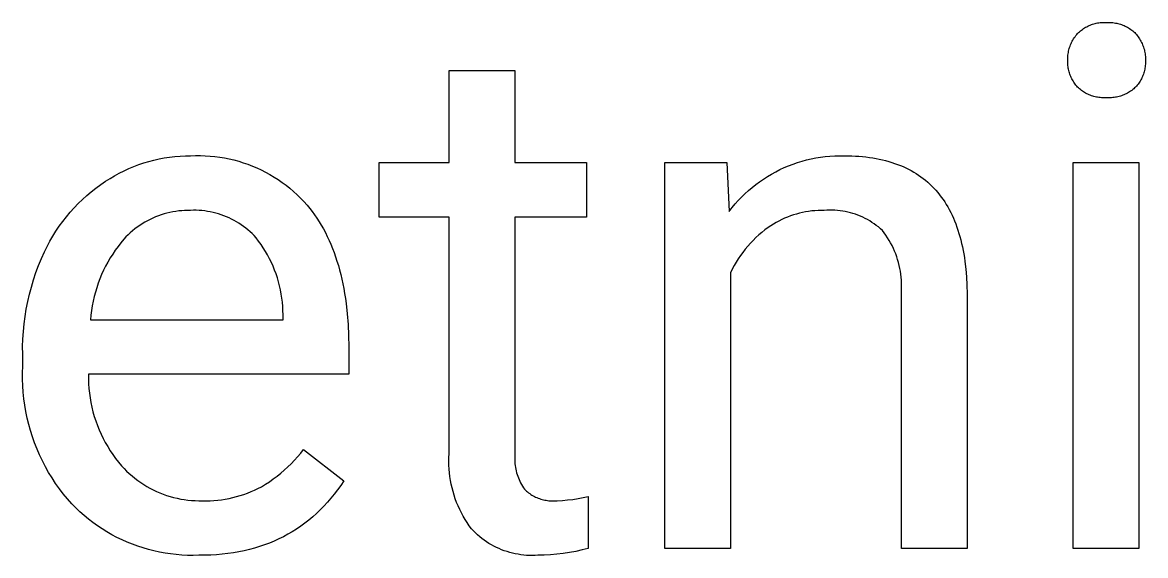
# Model space of a CAD drawing. Header units: millimetres. Extents: x 4001 to 9794, y -321 to 3726.
# Drawn here: x 8445.6 to 8519.2, y -61.9 to -27 of the extents above; entities that cross this region are included whole.
import ezdxf

# ---------------------------------------------------------------- set-up
doc = ezdxf.new("R2010")
doc.units = ezdxf.units.MM
doc.header["$MEASUREMENT"] = 0
doc.layers.add('Domyślny', color=7, linetype='Continuous', true_color=0x000000)

msp = doc.modelspace()

# ---------------------------------------------------------------- linework, layer by layer
at = {"layer": 'Domyślny'}
for p, q in [((8515.321, -27.236), (8515.396, -27.199)), ((8515.396, -27.199), (8515.472, -27.163)), ((8515.472, -27.163), (8515.549, -27.131)), ((8515.549, -27.131), (8515.627, -27.101)), ((8515.627, -27.101), (8515.706, -27.074)), ((8515.706, -27.074), (8515.787, -27.05)), ((8515.787, -27.05), (8515.868, -27.029)), ((8515.868, -27.029), (8515.949, -27.01)), ((8515.949, -27.01), (8516.032, -26.994)), ((8516.032, -26.994), (8516.114, -26.982)), ((8516.114, -26.982), (8516.197, -26.972)), ((8516.197, -26.972), (8516.281, -26.965)), ((8516.281, -26.965), (8516.365, -26.96)), ((8516.365, -26.96), (8516.448, -26.959)), ((8516.448, -26.959), (8516.532, -26.961)), ((8516.532, -26.961), (8516.616, -26.966)), ((8516.616, -26.966), (8516.7, -26.961)), ((8516.7, -26.961), (8516.784, -26.96)), ((8516.784, -26.96), (8516.868, -26.961)), ((8516.868, -26.961), (8516.952, -26.965)), ((8516.952, -26.965), (8517.036, -26.972)), ((8517.036, -26.972), (8517.119, -26.982)), ((8517.119, -26.982), (8517.202, -26.995)), ((8517.202, -26.995), (8517.285, -27.011)), ((8517.285, -27.011), (8517.367, -27.03)), ((8517.367, -27.03), (8517.448, -27.051)), ((8517.448, -27.051), (8517.529, -27.075)), ((8517.529, -27.075), (8517.608, -27.102)), ((8517.608, -27.102), (8517.687, -27.132)), ((8517.687, -27.132), (8517.765, -27.164)), ((8517.765, -27.164), (8517.841, -27.199)), ((8517.841, -27.199), (8517.916, -27.237)), ((8514.507, -27.963), (8514.557, -27.891)), ((8514.557, -27.891), (8514.609, -27.82)), ((8514.609, -27.82), (8514.663, -27.752)), ((8514.663, -27.752), (8514.72, -27.686)), ((8514.72, -27.686), (8514.779, -27.627)), ((8514.779, -27.627), (8514.841, -27.57)), ((8514.841, -27.57), (8514.904, -27.515)), ((8514.904, -27.515), (8514.969, -27.463)), ((8514.969, -27.463), (8515.036, -27.413)), ((8515.036, -27.413), (8515.105, -27.365)), ((8515.105, -27.365), (8515.176, -27.319)), ((8515.176, -27.319), (8515.248, -27.277)), ((8515.248, -27.277), (8515.321, -27.236)), ((8517.916, -27.237), (8517.99, -27.277)), ((8517.99, -27.277), (8518.062, -27.32)), ((8518.062, -27.32), (8518.133, -27.365)), ((8518.133, -27.365), (8518.203, -27.413)), ((8518.203, -27.413), (8518.27, -27.463)), ((8518.27, -27.463), (8518.336, -27.515)), ((8518.336, -27.515), (8518.4, -27.57)), ((8518.4, -27.57), (8518.462, -27.627)), ((8518.462, -27.627), (8518.522, -27.686)), ((8518.522, -27.686), (8518.58, -27.752)), ((8518.58, -27.752), (8518.635, -27.82)), ((8518.635, -27.82), (8518.687, -27.89)), ((8518.687, -27.89), (8518.738, -27.961)), ((8514.156, -28.758), (8514.178, -28.674)), ((8514.178, -28.674), (8514.204, -28.59)), ((8514.204, -28.59), (8514.232, -28.507)), ((8514.232, -28.507), (8514.263, -28.426)), ((8514.263, -28.426), (8514.297, -28.345)), ((8514.297, -28.345), (8514.334, -28.266)), ((8514.334, -28.266), (8514.373, -28.188)), ((8514.373, -28.188), (8514.415, -28.111)), ((8514.415, -28.111), (8514.46, -28.036)), ((8514.46, -28.036), (8514.507, -27.963)), ((8518.738, -27.961), (8518.786, -28.035)), ((8518.786, -28.035), (8518.831, -28.11)), ((8518.831, -28.11), (8518.873, -28.186)), ((8518.873, -28.186), (8518.913, -28.264)), ((8518.913, -28.264), (8518.951, -28.343)), ((8518.951, -28.343), (8518.985, -28.424)), ((8518.985, -28.424), (8519.017, -28.506)), ((8519.017, -28.506), (8519.046, -28.588)), ((8519.046, -28.588), (8519.072, -28.672)), ((8519.072, -28.672), (8519.095, -28.756)), ((8514.079, -29.363), (8514.081, -29.276)), ((8514.08, -29.451), (8514.079, -29.363)), ((8514.081, -29.276), (8514.086, -29.189)), ((8514.086, -29.189), (8514.094, -29.102)), ((8514.094, -29.102), (8514.105, -29.015)), ((8514.105, -29.015), (8514.119, -28.929)), ((8514.119, -28.929), (8514.136, -28.843)), ((8514.136, -28.843), (8514.156, -28.758)), ((8519.095, -28.756), (8519.115, -28.842)), ((8519.115, -28.842), (8519.132, -28.928)), ((8519.132, -28.928), (8519.146, -29.014)), ((8519.146, -29.014), (8519.157, -29.101)), ((8519.157, -29.101), (8519.166, -29.188)), ((8519.166, -29.188), (8519.171, -29.275)), ((8519.171, -29.275), (8519.173, -29.363)), ((8519.173, -29.363), (8519.172, -29.451)), ((8473.558, -36.137), (8473.558, -30.097)), ((8473.558, -30.097), (8477.864, -30.097)), ((8477.864, -30.097), (8477.864, -36.137)), ((8514.079, -29.533), (8514.08, -29.451)), ((8514.08, -29.616), (8514.079, -29.533)), ((8514.084, -29.698), (8514.08, -29.616)), ((8514.091, -29.781), (8514.084, -29.698)), ((8514.101, -29.863), (8514.091, -29.781)), ((8514.114, -29.944), (8514.101, -29.863)), ((8514.129, -30.026), (8514.114, -29.944)), ((8514.147, -30.106), (8514.129, -30.026)), ((8514.167, -30.186), (8514.147, -30.106)), ((8519.104, -30.108), (8519.083, -30.188)), ((8519.122, -30.027), (8519.104, -30.108)), ((8519.138, -29.946), (8519.122, -30.027)), ((8519.15, -29.864), (8519.138, -29.946)), ((8519.16, -29.782), (8519.15, -29.864)), ((8519.167, -29.699), (8519.16, -29.782)), ((8519.172, -29.616), (8519.167, -29.699)), ((8519.172, -29.451), (8519.173, -29.533)), ((8519.173, -29.533), (8519.172, -29.616)), ((8514.191, -30.266), (8514.167, -30.186)), ((8514.217, -30.344), (8514.191, -30.266)), ((8514.245, -30.422), (8514.217, -30.344)), ((8514.276, -30.498), (8514.245, -30.422)), ((8514.31, -30.574), (8514.276, -30.498)), ((8514.346, -30.648), (8514.31, -30.574)), ((8514.384, -30.721), (8514.346, -30.648)), ((8514.425, -30.793), (8514.384, -30.721)), ((8514.469, -30.863), (8514.425, -30.793)), ((8514.515, -30.932), (8514.469, -30.863)), ((8518.776, -30.865), (8518.73, -30.933)), ((8518.821, -30.795), (8518.776, -30.865)), ((8518.862, -30.723), (8518.821, -30.795)), ((8518.901, -30.65), (8518.862, -30.723)), ((8518.938, -30.576), (8518.901, -30.65)), ((8518.972, -30.5), (8518.938, -30.576)), ((8519.004, -30.424), (8518.972, -30.5)), ((8519.033, -30.346), (8519.004, -30.424)), ((8519.059, -30.267), (8519.033, -30.346)), ((8519.083, -30.188), (8519.059, -30.267)), ((8514.563, -30.999), (8514.515, -30.932)), ((8514.613, -31.065), (8514.563, -30.999)), ((8514.665, -31.129), (8514.613, -31.065)), ((8514.72, -31.191), (8514.665, -31.129)), ((8514.78, -31.248), (8514.72, -31.191)), ((8514.842, -31.304), (8514.78, -31.248)), ((8514.906, -31.357), (8514.842, -31.304)), ((8514.972, -31.408), (8514.906, -31.357)), ((8515.04, -31.456), (8514.972, -31.408)), ((8515.109, -31.503), (8515.04, -31.456)), ((8515.18, -31.547), (8515.109, -31.503)), ((8515.252, -31.588), (8515.18, -31.547)), ((8515.326, -31.627), (8515.252, -31.588)), ((8515.4, -31.663), (8515.326, -31.627)), ((8517.912, -31.626), (8517.836, -31.663)), ((8517.986, -31.587), (8517.912, -31.626)), ((8518.058, -31.546), (8517.986, -31.587)), ((8518.129, -31.502), (8518.058, -31.546)), ((8518.199, -31.456), (8518.129, -31.502)), ((8518.267, -31.407), (8518.199, -31.456)), ((8518.334, -31.356), (8518.267, -31.407)), ((8518.398, -31.303), (8518.334, -31.356)), ((8518.461, -31.248), (8518.398, -31.303)), ((8518.522, -31.191), (8518.461, -31.248)), ((8518.577, -31.129), (8518.522, -31.191)), ((8518.63, -31.066), (8518.577, -31.129)), ((8518.681, -31), (8518.63, -31.066)), ((8518.73, -30.933), (8518.681, -31)), ((8515.476, -31.697), (8515.4, -31.663)), ((8515.554, -31.729), (8515.476, -31.697)), ((8515.632, -31.757), (8515.554, -31.729)), ((8515.711, -31.783), (8515.632, -31.757)), ((8515.791, -31.807), (8515.711, -31.783)), ((8515.872, -31.827), (8515.791, -31.807)), ((8515.953, -31.845), (8515.872, -31.827)), ((8516.035, -31.86), (8515.953, -31.845)), ((8516.117, -31.872), (8516.035, -31.86)), ((8516.2, -31.882), (8516.117, -31.872)), ((8516.283, -31.888), (8516.2, -31.882)), ((8516.366, -31.892), (8516.283, -31.888)), ((8516.449, -31.893), (8516.366, -31.892)), ((8516.532, -31.891), (8516.449, -31.893)), ((8516.616, -31.887), (8516.532, -31.891)), ((8516.699, -31.891), (8516.616, -31.887)), ((8516.783, -31.893), (8516.699, -31.891)), ((8516.866, -31.892), (8516.783, -31.893)), ((8516.95, -31.888), (8516.866, -31.892)), ((8517.033, -31.881), (8516.95, -31.888)), ((8517.116, -31.872), (8517.033, -31.881)), ((8517.199, -31.859), (8517.116, -31.872)), ((8517.281, -31.844), (8517.199, -31.859)), ((8517.363, -31.826), (8517.281, -31.844)), ((8517.444, -31.806), (8517.363, -31.826)), ((8517.524, -31.782), (8517.444, -31.806)), ((8517.604, -31.756), (8517.524, -31.782)), ((8517.682, -31.728), (8517.604, -31.756)), ((8517.76, -31.697), (8517.682, -31.728)), ((8517.836, -31.663), (8517.76, -31.697)), ((8453.89, -36.063), (8454.226, -35.975)), ((8454.226, -35.975), (8454.564, -35.898)), ((8454.564, -35.898), (8454.905, -35.834)), ((8454.905, -35.834), (8455.248, -35.781)), ((8455.248, -35.781), (8455.592, -35.74)), ((8455.592, -35.74), (8455.938, -35.711)), ((8455.938, -35.711), (8456.285, -35.694)), ((8456.285, -35.694), (8456.632, -35.689)), ((8456.632, -35.689), (8456.949, -35.677)), ((8456.949, -35.677), (8457.267, -35.676)), ((8457.267, -35.676), (8457.585, -35.686)), ((8457.585, -35.686), (8457.902, -35.706)), ((8457.902, -35.706), (8458.219, -35.737)), ((8458.219, -35.737), (8458.534, -35.779)), ((8458.534, -35.779), (8458.848, -35.831)), ((8458.848, -35.831), (8459.159, -35.894)), ((8459.159, -35.894), (8459.469, -35.967)), ((8459.469, -35.967), (8459.776, -36.051)), ((8496.675, -36.045), (8496.975, -35.964)), ((8496.975, -35.964), (8497.277, -35.893)), ((8497.277, -35.893), (8497.582, -35.833)), ((8497.582, -35.833), (8497.888, -35.783)), ((8497.888, -35.783), (8498.196, -35.743)), ((8498.196, -35.743), (8498.505, -35.714)), ((8498.505, -35.714), (8498.815, -35.695)), ((8498.815, -35.695), (8499.125, -35.687)), ((8499.125, -35.687), (8499.436, -35.689)), ((8499.436, -35.689), (8499.683, -35.691)), ((8499.683, -35.691), (8499.927, -35.698)), ((8499.927, -35.698), (8500.166, -35.709)), ((8500.166, -35.709), (8500.402, -35.725)), ((8500.402, -35.725), (8500.634, -35.744)), ((8500.634, -35.744), (8500.862, -35.769)), ((8500.862, -35.769), (8501.086, -35.797)), ((8501.086, -35.797), (8501.307, -35.83)), ((8501.307, -35.83), (8501.523, -35.868)), ((8501.523, -35.868), (8501.736, -35.91)), ((8501.736, -35.91), (8501.945, -35.956)), ((8501.945, -35.956), (8502.15, -36.007)), ((8502.15, -36.007), (8502.351, -36.062)), ((8451.958, -36.828), (8452.269, -36.673)), ((8452.269, -36.673), (8452.584, -36.529)), ((8452.584, -36.529), (8452.904, -36.395)), ((8452.904, -36.395), (8453.229, -36.273)), ((8453.229, -36.273), (8453.558, -36.162)), ((8453.558, -36.162), (8453.89, -36.063)), ((8459.776, -36.051), (8460.079, -36.145)), ((8460.079, -36.145), (8460.38, -36.25)), ((8460.38, -36.25), (8460.676, -36.364)), ((8460.676, -36.364), (8460.969, -36.488)), ((8460.969, -36.488), (8461.257, -36.622)), ((8461.257, -36.622), (8461.541, -36.766)), ((8461.541, -36.766), (8461.82, -36.919)), ((8468.976, -39.716), (8468.976, -36.137)), ((8468.976, -36.137), (8473.558, -36.137)), ((8477.864, -36.137), (8482.561, -36.137)), ((8482.561, -36.137), (8482.561, -39.716)), ((8487.689, -61.413), (8487.689, -36.137)), ((8487.689, -36.137), (8491.76, -36.137)), ((8491.76, -36.137), (8491.9, -39.331)), ((8494.678, -36.888), (8494.95, -36.739)), ((8494.95, -36.739), (8495.228, -36.599)), ((8495.228, -36.599), (8495.509, -36.469)), ((8495.509, -36.469), (8495.795, -36.348)), ((8495.795, -36.348), (8496.085, -36.237)), ((8496.085, -36.237), (8496.379, -36.136)), ((8496.379, -36.136), (8496.675, -36.045)), ((8502.351, -36.062), (8502.548, -36.122)), ((8502.548, -36.122), (8502.741, -36.186)), ((8502.741, -36.186), (8502.931, -36.254)), ((8502.931, -36.254), (8503.117, -36.327)), ((8503.117, -36.327), (8503.298, -36.404)), ((8503.298, -36.404), (8503.476, -36.486)), ((8503.476, -36.486), (8503.65, -36.572)), ((8503.65, -36.572), (8503.82, -36.662)), ((8503.82, -36.662), (8503.987, -36.757)), ((8503.987, -36.757), (8504.149, -36.856)), ((8514.429, -61.413), (8514.429, -36.137)), ((8514.429, -36.137), (8518.735, -36.137)), ((8518.735, -36.137), (8518.735, -61.413)), ((8450.742, -37.574), (8451.062, -37.356)), ((8451.062, -37.356), (8451.355, -37.17)), ((8451.355, -37.17), (8451.654, -36.994)), ((8451.654, -36.994), (8451.958, -36.828)), ((8461.82, -36.919), (8462.093, -37.082)), ((8462.093, -37.082), (8462.361, -37.254)), ((8462.361, -37.254), (8462.622, -37.434)), ((8462.622, -37.434), (8462.878, -37.624)), ((8493.644, -37.574), (8493.894, -37.389)), ((8493.894, -37.389), (8494.15, -37.213)), ((8494.15, -37.213), (8494.411, -37.046)), ((8494.411, -37.046), (8494.678, -36.888)), ((8504.149, -36.856), (8504.308, -36.96)), ((8504.308, -36.96), (8504.463, -37.068)), ((8504.463, -37.068), (8504.613, -37.18)), ((8504.613, -37.18), (8504.76, -37.297)), ((8504.76, -37.297), (8504.904, -37.419)), ((8504.904, -37.419), (8505.043, -37.544)), ((8449.83, -38.291), (8450.126, -38.042)), ((8450.126, -38.042), (8450.43, -37.803)), ((8450.43, -37.803), (8450.742, -37.574)), ((8462.878, -37.624), (8463.126, -37.822)), ((8463.126, -37.822), (8463.369, -38.028)), ((8463.369, -38.028), (8463.603, -38.242)), ((8463.603, -38.242), (8463.831, -38.464)), ((8492.713, -38.393), (8492.935, -38.177)), ((8492.935, -38.177), (8493.165, -37.968)), ((8493.165, -37.968), (8493.401, -37.767)), ((8493.401, -37.767), (8493.644, -37.574)), ((8505.043, -37.544), (8505.178, -37.674)), ((8505.178, -37.674), (8505.31, -37.809)), ((8505.31, -37.809), (8505.438, -37.948)), ((8505.438, -37.948), (8505.561, -38.091)), ((8505.561, -38.091), (8505.681, -38.239)), ((8505.681, -38.239), (8505.797, -38.391)), ((8448.998, -39.099), (8449.266, -38.82)), ((8449.266, -38.82), (8449.544, -38.551)), ((8449.544, -38.551), (8449.83, -38.291)), ((8463.831, -38.464), (8464.051, -38.694)), ((8464.051, -38.694), (8464.263, -38.931)), ((8464.263, -38.931), (8464.43, -39.136)), ((8492.091, -39.086), (8492.291, -38.848)), ((8492.291, -38.848), (8492.498, -38.617)), ((8492.498, -38.617), (8492.713, -38.393)), ((8505.797, -38.391), (8505.91, -38.548)), ((8505.91, -38.548), (8506.018, -38.709)), ((8506.018, -38.709), (8506.123, -38.874)), ((8506.123, -38.874), (8506.223, -39.044)), ((8448.253, -39.989), (8448.491, -39.684)), ((8448.491, -39.684), (8448.74, -39.387)), ((8448.74, -39.387), (8448.998, -39.099)), ((8454.332, -39.698), (8454.152, -39.776)), ((8454.515, -39.627), (8454.332, -39.698)), ((8454.7, -39.562), (8454.515, -39.627)), ((8454.888, -39.503), (8454.7, -39.562)), ((8455.077, -39.451), (8454.888, -39.503)), ((8455.268, -39.405), (8455.077, -39.451)), ((8455.46, -39.365), (8455.268, -39.405)), ((8455.653, -39.333), (8455.46, -39.365)), ((8455.848, -39.306), (8455.653, -39.333)), ((8456.043, -39.287), (8455.848, -39.306)), ((8456.239, -39.274), (8456.043, -39.287)), ((8456.435, -39.268), (8456.239, -39.274)), ((8456.632, -39.268), (8456.435, -39.268)), ((8456.816, -39.263), (8456.632, -39.268)), ((8457, -39.264), (8456.816, -39.263)), ((8457.185, -39.271), (8457, -39.264)), ((8457.369, -39.284), (8457.185, -39.271)), ((8457.552, -39.304), (8457.369, -39.284)), ((8457.735, -39.33), (8457.552, -39.304)), ((8457.917, -39.362), (8457.735, -39.33)), ((8458.097, -39.4), (8457.917, -39.362)), ((8458.276, -39.444), (8458.097, -39.4)), ((8458.454, -39.495), (8458.276, -39.444)), ((8458.629, -39.551), (8458.454, -39.495)), ((8458.803, -39.614), (8458.629, -39.551)), ((8458.974, -39.682), (8458.803, -39.614)), ((8459.143, -39.756), (8458.974, -39.682)), ((8464.43, -39.136), (8464.593, -39.347)), ((8464.593, -39.347), (8464.749, -39.563)), ((8464.749, -39.563), (8464.901, -39.785)), ((8473.558, -39.716), (8468.976, -39.716)), ((8473.558, -55.209), (8473.558, -39.716)), ((8482.561, -39.716), (8477.864, -39.716)), ((8477.864, -39.716), (8477.864, -55.269)), ((8491.9, -39.331), (8492.091, -39.086)), ((8495.721, -39.708), (8495.531, -39.788)), ((8495.913, -39.635), (8495.721, -39.708)), ((8496.108, -39.568), (8495.913, -39.635)), ((8496.305, -39.508), (8496.108, -39.568)), ((8496.504, -39.455), (8496.305, -39.508)), ((8496.704, -39.408), (8496.504, -39.455)), ((8496.906, -39.367), (8496.704, -39.408)), ((8497.109, -39.334), (8496.906, -39.367)), ((8497.313, -39.307), (8497.109, -39.334)), ((8497.518, -39.287), (8497.313, -39.307)), ((8497.724, -39.274), (8497.518, -39.287)), ((8497.93, -39.268), (8497.724, -39.274)), ((8498.135, -39.268), (8497.93, -39.268)), ((8498.308, -39.257), (8498.135, -39.268)), ((8498.48, -39.251), (8498.308, -39.257)), ((8498.652, -39.251), (8498.48, -39.251)), ((8498.825, -39.258), (8498.652, -39.251)), ((8498.997, -39.27), (8498.825, -39.258)), ((8499.168, -39.288), (8498.997, -39.27)), ((8499.339, -39.313), (8499.168, -39.288)), ((8499.509, -39.343), (8499.339, -39.313)), ((8499.678, -39.379), (8499.509, -39.343)), ((8499.845, -39.421), (8499.678, -39.379)), ((8500.011, -39.469), (8499.845, -39.421)), ((8500.175, -39.522), (8500.011, -39.469)), ((8500.337, -39.581), (8500.175, -39.522)), ((8500.497, -39.646), (8500.337, -39.581)), ((8500.654, -39.716), (8500.497, -39.646)), ((8500.809, -39.792), (8500.654, -39.716)), ((8506.223, -39.044), (8506.32, -39.218)), ((8506.32, -39.218), (8506.413, -39.397)), ((8506.413, -39.397), (8506.502, -39.58)), ((8506.502, -39.58), (8506.587, -39.768)), ((8447.81, -40.623), (8448.026, -40.302)), ((8448.026, -40.302), (8448.253, -39.989)), ((8453.135, -40.366), (8452.978, -40.484)), ((8453.296, -40.253), (8453.135, -40.366)), ((8453.46, -40.146), (8453.296, -40.253)), ((8453.629, -40.045), (8453.46, -40.146)), ((8453.8, -39.949), (8453.629, -40.045)), ((8453.975, -39.86), (8453.8, -39.949)), ((8454.152, -39.776), (8453.975, -39.86)), ((8459.31, -39.836), (8459.143, -39.756)), ((8459.473, -39.921), (8459.31, -39.836)), ((8459.634, -40.012), (8459.473, -39.921)), ((8459.791, -40.108), (8459.634, -40.012)), ((8459.945, -40.209), (8459.791, -40.108)), ((8460.096, -40.316), (8459.945, -40.209)), ((8460.242, -40.428), (8460.096, -40.316)), ((8460.385, -40.545), (8460.242, -40.428)), ((8464.901, -39.785), (8465.047, -40.012)), ((8465.047, -40.012), (8465.188, -40.245)), ((8465.188, -40.245), (8465.323, -40.483)), ((8494.457, -40.394), (8494.249, -40.548)), ((8494.627, -40.278), (8494.457, -40.394)), ((8494.801, -40.168), (8494.627, -40.278)), ((8494.979, -40.064), (8494.801, -40.168)), ((8495.16, -39.966), (8494.979, -40.064)), ((8495.344, -39.874), (8495.16, -39.966)), ((8495.531, -39.788), (8495.344, -39.874)), ((8500.962, -39.873), (8500.809, -39.792)), ((8501.111, -39.959), (8500.962, -39.873)), ((8501.257, -40.051), (8501.111, -39.959)), ((8501.4, -40.147), (8501.257, -40.051)), ((8501.54, -40.248), (8501.4, -40.147)), ((8501.676, -40.355), (8501.54, -40.248)), ((8501.808, -40.465), (8501.676, -40.355)), ((8506.587, -39.768), (8506.669, -39.96)), ((8506.669, -39.96), (8506.746, -40.156)), ((8506.746, -40.156), (8506.82, -40.357)), ((8506.82, -40.357), (8506.89, -40.562)), ((8447.412, -41.286), (8447.605, -40.951)), ((8447.605, -40.951), (8447.81, -40.623)), ((8452.259, -41.15), (8452.063, -41.385)), ((8452.394, -41.007), (8452.259, -41.15)), ((8452.533, -40.869), (8452.394, -41.007)), ((8452.677, -40.736), (8452.533, -40.869)), ((8452.826, -40.607), (8452.677, -40.736)), ((8452.978, -40.484), (8452.826, -40.607)), ((8460.524, -40.666), (8460.385, -40.545)), ((8460.659, -40.792), (8460.524, -40.666)), ((8460.789, -40.923), (8460.659, -40.792)), ((8460.915, -41.058), (8460.789, -40.923)), ((8461.081, -41.274), (8460.915, -41.058)), ((8465.323, -40.483), (8465.453, -40.726)), ((8465.453, -40.726), (8465.578, -40.975)), ((8465.578, -40.975), (8465.698, -41.23)), ((8493.656, -41.052), (8493.471, -41.233)), ((8493.848, -40.877), (8493.656, -41.052)), ((8494.046, -40.709), (8493.848, -40.877)), ((8494.249, -40.548), (8494.046, -40.709)), ((8501.936, -40.581), (8501.808, -40.465)), ((8502.056, -40.737), (8501.936, -40.581)), ((8502.17, -40.898), (8502.056, -40.737)), ((8502.279, -41.063), (8502.17, -40.898)), ((8502.382, -41.231), (8502.279, -41.063)), ((8506.89, -40.562), (8506.955, -40.771)), ((8506.955, -40.771), (8507.018, -40.985)), ((8507.018, -40.985), (8507.076, -41.204)), ((8447.06, -41.975), (8447.23, -41.628)), ((8447.23, -41.628), (8447.412, -41.286)), ((8451.696, -41.874), (8451.525, -42.127)), ((8451.876, -41.626), (8451.696, -41.874)), ((8452.063, -41.385), (8451.876, -41.626)), ((8461.24, -41.495), (8461.081, -41.274)), ((8461.391, -41.721), (8461.24, -41.495)), ((8461.535, -41.953), (8461.391, -41.721)), ((8465.698, -41.23), (8465.812, -41.49)), ((8465.812, -41.49), (8465.921, -41.755)), ((8465.921, -41.755), (8466.025, -42.026)), ((8492.953, -41.813), (8492.793, -42.017)), ((8493.119, -41.614), (8492.953, -41.813)), ((8493.292, -41.42), (8493.119, -41.614)), ((8493.471, -41.233), (8493.292, -41.42)), ((8502.479, -41.402), (8502.382, -41.231)), ((8502.571, -41.577), (8502.479, -41.402)), ((8502.657, -41.754), (8502.571, -41.577)), ((8502.736, -41.935), (8502.657, -41.754)), ((8507.076, -41.204), (8507.13, -41.426)), ((8507.13, -41.426), (8507.18, -41.654)), ((8507.18, -41.654), (8507.227, -41.885)), ((8507.227, -41.885), (8507.27, -42.121)), ((8446.671, -42.883), (8446.858, -42.426)), ((8446.858, -42.426), (8447.06, -41.975)), ((8451.208, -42.65), (8451.063, -42.919)), ((8451.362, -42.386), (8451.208, -42.65)), ((8451.525, -42.127), (8451.362, -42.386)), ((8461.671, -42.189), (8461.535, -41.953)), ((8461.799, -42.43), (8461.671, -42.189)), ((8461.918, -42.675), (8461.799, -42.43)), ((8466.025, -42.026), (8466.123, -42.302)), ((8466.123, -42.302), (8466.216, -42.584)), ((8466.216, -42.584), (8466.304, -42.871)), ((8492.358, -42.662), (8492.228, -42.886)), ((8492.496, -42.442), (8492.358, -42.662)), ((8492.641, -42.227), (8492.496, -42.442)), ((8492.793, -42.017), (8492.641, -42.227)), ((8502.81, -42.118), (8502.736, -41.935)), ((8502.877, -42.303), (8502.81, -42.118)), ((8502.938, -42.49), (8502.877, -42.303)), ((8502.993, -42.68), (8502.938, -42.49)), ((8507.27, -42.121), (8507.309, -42.362)), ((8507.309, -42.362), (8507.344, -42.607)), ((8507.344, -42.607), (8507.402, -43.109)), ((8446.341, -43.814), (8446.498, -43.346)), ((8446.498, -43.346), (8446.671, -42.883)), ((8450.928, -43.193), (8450.801, -43.472)), ((8451.063, -42.919), (8450.928, -43.193)), ((8462.029, -42.923), (8461.918, -42.675)), ((8462.132, -43.176), (8462.029, -42.923)), ((8462.227, -43.431), (8462.132, -43.176)), ((8466.304, -42.871), (8466.386, -43.164)), ((8466.386, -43.164), (8466.463, -43.462)), ((8492.106, -43.114), (8491.991, -43.347)), ((8491.991, -43.347), (8491.991, -61.413)), ((8492.228, -42.886), (8492.106, -43.114)), ((8503.041, -42.871), (8502.993, -42.68)), ((8503.083, -43.064), (8503.041, -42.871)), ((8503.119, -43.258), (8503.083, -43.064)), ((8503.148, -43.453), (8503.119, -43.258)), ((8507.402, -43.109), (8507.445, -43.63)), ((8446.199, -44.287), (8446.341, -43.814)), ((8450.576, -44.04), (8450.478, -44.33)), ((8450.684, -43.754), (8450.576, -44.04)), ((8450.801, -43.472), (8450.684, -43.754)), ((8462.312, -43.69), (8462.227, -43.431)), ((8462.389, -43.951), (8462.312, -43.69)), ((8462.457, -44.215), (8462.389, -43.951)), ((8466.463, -43.462), (8466.535, -43.766)), ((8466.535, -43.766), (8466.601, -44.075)), ((8466.601, -44.075), (8466.662, -44.389)), ((8503.17, -43.649), (8503.148, -43.453)), ((8503.186, -43.845), (8503.17, -43.649)), ((8503.195, -44.042), (8503.186, -43.845)), ((8503.197, -44.239), (8503.195, -44.042)), ((8507.445, -43.63), (8507.473, -44.168)), ((8445.961, -45.246), (8446.072, -44.765)), ((8446.072, -44.765), (8446.199, -44.287)), ((8450.39, -44.623), (8450.312, -44.918)), ((8450.478, -44.33), (8450.39, -44.623)), ((8462.517, -44.481), (8462.457, -44.215)), ((8462.567, -44.749), (8462.517, -44.481)), ((8462.608, -45.018), (8462.567, -44.749)), ((8466.662, -44.389), (8466.718, -44.709)), ((8466.718, -44.709), (8466.769, -45.034)), ((8503.182, -44.633), (8503.193, -44.436)), ((8503.182, -61.413), (8503.182, -44.633)), ((8503.193, -44.436), (8503.197, -44.239)), ((8507.473, -44.168), (8507.485, -44.724)), ((8507.485, -44.724), (8507.485, -61.413)), ((8445.866, -45.731), (8445.961, -45.246)), ((8450.185, -45.516), (8450.137, -45.818)), ((8450.244, -45.216), (8450.185, -45.516)), ((8450.312, -44.918), (8450.244, -45.216)), ((8462.64, -45.289), (8462.608, -45.018)), ((8462.663, -45.56), (8462.64, -45.289)), ((8462.677, -45.832), (8462.663, -45.56)), ((8466.769, -45.034), (8466.814, -45.365)), ((8466.814, -45.365), (8466.888, -46.043)), ((8445.723, -46.708), (8445.786, -46.218)), ((8445.786, -46.218), (8445.866, -45.731)), ((8450.099, -46.122), (8450.071, -46.426)), ((8450.137, -45.818), (8450.099, -46.122)), ((8462.682, -46.105), (8462.677, -45.832)), ((8462.682, -46.426), (8462.682, -46.105)), ((8466.888, -46.043), (8466.941, -46.743)), ((8445.675, -47.2), (8445.723, -46.708)), ((8450.071, -46.426), (8462.682, -46.426)), ((8466.941, -46.743), (8466.973, -47.465)), ((8445.628, -48.186), (8445.644, -47.693)), ((8445.644, -47.693), (8445.675, -47.2)), ((8466.973, -47.465), (8466.984, -48.209)), ((8445.629, -48.68), (8445.628, -48.186)), ((8466.984, -48.209), (8466.984, -50.005)), ((8445.629, -49.474), (8445.629, -48.68)), ((8445.615, -49.9), (8445.629, -49.474)), ((8445.616, -50.327), (8445.615, -49.9)), ((8449.932, -50.005), (8449.931, -50.316)), ((8466.984, -50.005), (8449.932, -50.005)), ((8445.631, -50.754), (8445.616, -50.327)), ((8445.661, -51.18), (8445.631, -50.754)), ((8449.931, -50.316), (8449.942, -50.626)), ((8449.942, -50.626), (8449.964, -50.936)), ((8445.705, -51.605), (8445.661, -51.18)), ((8449.964, -50.936), (8449.996, -51.244)), ((8449.996, -51.244), (8450.039, -51.552)), ((8445.763, -52.027), (8445.705, -51.605)), ((8445.836, -52.448), (8445.763, -52.027)), ((8450.039, -51.552), (8450.093, -51.858)), ((8450.093, -51.858), (8450.157, -52.161)), ((8450.157, -52.161), (8450.232, -52.463)), ((8445.923, -52.866), (8445.836, -52.448)), ((8446.025, -53.281), (8445.923, -52.866)), ((8450.232, -52.463), (8450.318, -52.761)), ((8450.318, -52.761), (8450.414, -53.056)), ((8446.14, -53.692), (8446.025, -53.281)), ((8446.27, -54.098), (8446.14, -53.692)), ((8450.414, -53.056), (8450.52, -53.348)), ((8450.52, -53.348), (8450.636, -53.636)), ((8450.636, -53.636), (8450.762, -53.92)), ((8446.413, -54.501), (8446.27, -54.098)), ((8450.762, -53.92), (8450.898, -54.199)), ((8450.898, -54.199), (8451.043, -54.473)), ((8446.57, -54.898), (8446.413, -54.501)), ((8446.74, -55.289), (8446.57, -54.898)), ((8451.043, -54.473), (8451.198, -54.742)), ((8451.198, -54.742), (8451.363, -55.006)), ((8451.363, -55.006), (8451.536, -55.263)), ((8463.838, -55.174), (8464.031, -54.933)), ((8464.031, -54.933), (8466.659, -56.985)), ((8446.924, -55.675), (8446.74, -55.289)), ((8447.12, -56.054), (8446.924, -55.675)), ((8451.536, -55.263), (8451.719, -55.515)), ((8451.719, -55.515), (8451.91, -55.759)), ((8451.91, -55.759), (8452.109, -55.997)), ((8462.993, -56.075), (8463.215, -55.86)), ((8463.215, -55.86), (8463.43, -55.638)), ((8463.43, -55.638), (8463.637, -55.41)), ((8463.637, -55.41), (8463.838, -55.174)), ((8473.543, -55.708), (8473.546, -55.459)), ((8473.548, -55.958), (8473.543, -55.708)), ((8473.546, -55.459), (8473.558, -55.209)), ((8477.857, -55.388), (8477.855, -55.508)), ((8477.855, -55.508), (8477.856, -55.627)), ((8477.856, -55.627), (8477.862, -55.747)), ((8477.864, -55.269), (8477.857, -55.388)), ((8477.862, -55.747), (8477.871, -55.866)), ((8477.871, -55.866), (8477.885, -55.985)), ((8447.329, -56.426), (8447.12, -56.054)), ((8447.551, -56.79), (8447.329, -56.426)), ((8452.109, -55.997), (8452.27, -56.172)), ((8452.27, -56.172), (8452.438, -56.341)), ((8452.438, -56.341), (8452.611, -56.504)), ((8452.611, -56.504), (8452.79, -56.661)), ((8462.287, -56.675), (8462.528, -56.482)), ((8462.528, -56.482), (8462.764, -56.282)), ((8462.764, -56.282), (8462.993, -56.075)), ((8473.561, -56.207), (8473.548, -55.958)), ((8473.583, -56.456), (8473.561, -56.207)), ((8473.613, -56.703), (8473.583, -56.456)), ((8477.885, -55.985), (8477.903, -56.103)), ((8477.903, -56.103), (8477.925, -56.221)), ((8477.925, -56.221), (8477.951, -56.337)), ((8477.951, -56.337), (8477.981, -56.453)), ((8477.981, -56.453), (8478.015, -56.568)), ((8478.015, -56.568), (8478.053, -56.681)), ((8447.785, -57.147), (8447.551, -56.79)), ((8448.032, -57.496), (8447.785, -57.147)), ((8452.79, -56.661), (8452.974, -56.812)), ((8452.974, -56.812), (8453.164, -56.956)), ((8453.164, -56.956), (8453.358, -57.093)), ((8453.358, -57.093), (8453.557, -57.224)), ((8453.557, -57.224), (8453.76, -57.347)), ((8453.76, -57.347), (8453.967, -57.464)), ((8461.04, -57.48), (8461.263, -57.364)), ((8461.263, -57.364), (8461.527, -57.204)), ((8461.527, -57.204), (8461.786, -57.036)), ((8461.786, -57.036), (8462.039, -56.859)), ((8462.039, -56.859), (8462.287, -56.675)), ((8466.458, -57.285), (8466.251, -57.575)), ((8466.659, -56.985), (8466.458, -57.285)), ((8473.652, -56.95), (8473.613, -56.703)), ((8473.698, -57.195), (8473.652, -56.95)), ((8473.753, -57.439), (8473.698, -57.195)), ((8478.053, -56.681), (8478.095, -56.793)), ((8478.095, -56.793), (8478.14, -56.904)), ((8478.14, -56.904), (8478.19, -57.013)), ((8478.19, -57.013), (8478.243, -57.12)), ((8478.243, -57.12), (8478.3, -57.225)), ((8478.3, -57.225), (8478.36, -57.328)), ((8478.36, -57.328), (8478.424, -57.429)), ((8448.289, -57.836), (8448.032, -57.496)), ((8448.559, -58.168), (8448.289, -57.836)), ((8453.967, -57.464), (8454.179, -57.573)), ((8454.179, -57.573), (8454.394, -57.675)), ((8454.394, -57.675), (8454.612, -57.769)), ((8454.612, -57.769), (8454.834, -57.856)), ((8454.834, -57.856), (8455.058, -57.935)), ((8455.058, -57.935), (8455.286, -58.006)), ((8455.286, -58.006), (8455.515, -58.069)), ((8455.515, -58.069), (8455.746, -58.124)), ((8459.147, -58.134), (8459.393, -58.08)), ((8459.393, -58.08), (8459.636, -58.018)), ((8459.636, -58.018), (8459.877, -57.948)), ((8459.877, -57.948), (8460.115, -57.87)), ((8460.115, -57.87), (8460.351, -57.784)), ((8460.351, -57.784), (8460.584, -57.69)), ((8460.584, -57.69), (8460.814, -57.589)), ((8460.814, -57.589), (8461.04, -57.48)), ((8466.038, -57.856), (8465.819, -58.127)), ((8466.251, -57.575), (8466.038, -57.856)), ((8473.817, -57.68), (8473.753, -57.439)), ((8473.888, -57.919), (8473.817, -57.68)), ((8473.967, -58.156), (8473.888, -57.919)), ((8478.424, -57.429), (8478.491, -57.528)), ((8478.491, -57.528), (8478.557, -57.591)), ((8478.557, -57.591), (8478.624, -57.651)), ((8478.624, -57.651), (8478.693, -57.709)), ((8478.693, -57.709), (8478.764, -57.764)), ((8478.764, -57.764), (8478.837, -57.817)), ((8478.837, -57.817), (8478.912, -57.867)), ((8478.912, -57.867), (8478.988, -57.915)), ((8478.988, -57.915), (8479.066, -57.96)), ((8479.066, -57.96), (8479.146, -58.003)), ((8479.146, -58.003), (8479.227, -58.043)), ((8479.227, -58.043), (8479.309, -58.08)), ((8479.309, -58.08), (8479.393, -58.114)), ((8482.002, -58.142), (8482.34, -58.079)), ((8482.34, -58.079), (8482.677, -58.005)), ((8482.677, -58.005), (8482.677, -61.406)), ((8448.839, -58.489), (8448.559, -58.168)), ((8449.1, -58.752), (8448.839, -58.489)), ((8449.37, -59.006), (8449.1, -58.752)), ((8455.746, -58.124), (8455.98, -58.171)), ((8455.98, -58.171), (8456.214, -58.21)), ((8456.214, -58.21), (8456.45, -58.241)), ((8456.45, -58.241), (8456.687, -58.263)), ((8456.687, -58.263), (8456.925, -58.278)), ((8456.925, -58.278), (8457.163, -58.284)), ((8457.163, -58.284), (8457.4, -58.281)), ((8457.4, -58.281), (8457.651, -58.285)), ((8457.651, -58.285), (8457.902, -58.281)), ((8457.902, -58.281), (8458.153, -58.268)), ((8458.153, -58.268), (8458.403, -58.247)), ((8458.403, -58.247), (8458.652, -58.217)), ((8458.652, -58.217), (8458.901, -58.18)), ((8458.901, -58.18), (8459.147, -58.134)), ((8465.362, -58.642), (8465.124, -58.884)), ((8465.593, -58.389), (8465.362, -58.642)), ((8465.819, -58.127), (8465.593, -58.389)), ((8474.054, -58.39), (8473.967, -58.156)), ((8474.149, -58.621), (8474.054, -58.39)), ((8474.252, -58.848), (8474.149, -58.621)), ((8479.393, -58.114), (8479.477, -58.146)), ((8479.477, -58.146), (8479.563, -58.174)), ((8479.563, -58.174), (8479.649, -58.2)), ((8479.649, -58.2), (8479.737, -58.222)), ((8479.737, -58.222), (8479.825, -58.242)), ((8479.825, -58.242), (8479.913, -58.258)), ((8479.913, -58.258), (8480.002, -58.272)), ((8480.002, -58.272), (8480.092, -58.282)), ((8480.092, -58.282), (8480.182, -58.29)), ((8480.182, -58.29), (8480.272, -58.294)), ((8480.272, -58.294), (8480.362, -58.296)), ((8480.362, -58.296), (8480.452, -58.294)), ((8480.452, -58.294), (8480.542, -58.289)), ((8480.542, -58.289), (8480.632, -58.281)), ((8480.632, -58.281), (8480.976, -58.263)), ((8480.976, -58.263), (8481.319, -58.234)), ((8481.319, -58.234), (8481.661, -58.194)), ((8481.661, -58.194), (8482.002, -58.142)), ((8449.648, -59.251), (8449.37, -59.006)), ((8449.934, -59.486), (8449.648, -59.251)), ((8450.228, -59.711), (8449.934, -59.486)), ((8464.373, -59.556), (8464.111, -59.761)), ((8464.629, -59.342), (8464.373, -59.556)), ((8464.88, -59.118), (8464.629, -59.342)), ((8465.124, -58.884), (8464.88, -59.118)), ((8474.363, -59.072), (8474.252, -58.848)), ((8474.481, -59.292), (8474.363, -59.072)), ((8474.606, -59.508), (8474.481, -59.292)), ((8474.738, -59.719), (8474.606, -59.508)), ((8450.529, -59.926), (8450.228, -59.711)), ((8450.837, -60.132), (8450.529, -59.926)), ((8451.152, -60.326), (8450.837, -60.132)), ((8463.286, -60.318), (8462.999, -60.484)), ((8463.567, -60.141), (8463.286, -60.318)), ((8463.842, -59.956), (8463.567, -60.141)), ((8464.111, -59.761), (8463.842, -59.956)), ((8474.878, -59.926), (8474.738, -59.719)), ((8475.024, -60.129), (8474.878, -59.926)), ((8475.153, -60.264), (8475.024, -60.129)), ((8475.285, -60.394), (8475.153, -60.264)), ((8451.474, -60.51), (8451.152, -60.326)), ((8451.801, -60.683), (8451.474, -60.51)), ((8452.135, -60.844), (8451.801, -60.683)), ((8452.473, -60.995), (8452.135, -60.844)), ((8452.816, -61.134), (8452.473, -60.995)), ((8462.1, -60.927), (8461.788, -61.056)), ((8462.405, -60.789), (8462.1, -60.927)), ((8462.705, -60.641), (8462.405, -60.789)), ((8462.999, -60.484), (8462.705, -60.641)), ((8475.423, -60.52), (8475.285, -60.394)), ((8475.564, -60.641), (8475.423, -60.52)), ((8475.71, -60.758), (8475.564, -60.641)), ((8475.859, -60.869), (8475.71, -60.758)), ((8476.013, -60.974), (8475.859, -60.869)), ((8476.17, -61.075), (8476.013, -60.974)), ((8453.164, -61.261), (8452.816, -61.134)), ((8453.516, -61.376), (8453.164, -61.261)), ((8453.871, -61.48), (8453.516, -61.376)), ((8454.23, -61.571), (8453.871, -61.48)), ((8454.592, -61.651), (8454.23, -61.571)), ((8454.956, -61.718), (8454.592, -61.651)), ((8455.322, -61.773), (8454.956, -61.718)), ((8455.69, -61.815), (8455.322, -61.773)), ((8458.702, -61.784), (8458.328, -61.817)), ((8459.069, -61.741), (8458.702, -61.784)), ((8459.431, -61.689), (8459.069, -61.741)), ((8459.786, -61.627), (8459.431, -61.689)), ((8460.135, -61.556), (8459.786, -61.627)), ((8460.478, -61.475), (8460.135, -61.556)), ((8460.815, -61.384), (8460.478, -61.475)), ((8461.145, -61.284), (8460.815, -61.384)), ((8461.47, -61.175), (8461.145, -61.284)), ((8461.788, -61.056), (8461.47, -61.175)), ((8476.33, -61.17), (8476.17, -61.075)), ((8476.493, -61.259), (8476.33, -61.17)), ((8476.66, -61.343), (8476.493, -61.259)), ((8476.829, -61.42), (8476.66, -61.343)), ((8477.001, -61.492), (8476.829, -61.42)), ((8477.175, -61.558), (8477.001, -61.492)), ((8477.352, -61.618), (8477.175, -61.558)), ((8477.53, -61.672), (8477.352, -61.618)), ((8477.71, -61.719), (8477.53, -61.672)), ((8477.892, -61.76), (8477.71, -61.719)), ((8478.075, -61.795), (8477.892, -61.76)), ((8481.04, -61.742), (8480.625, -61.792)), ((8481.453, -61.678), (8481.04, -61.742)), ((8481.864, -61.601), (8481.453, -61.678)), ((8482.272, -61.51), (8481.864, -61.601)), ((8482.677, -61.406), (8482.272, -61.51)), ((8491.991, -61.413), (8487.689, -61.413)), ((8507.485, -61.413), (8503.182, -61.413)), ((8518.735, -61.413), (8514.429, -61.413)), ((8456.059, -61.845), (8455.69, -61.815)), ((8456.429, -61.863), (8456.059, -61.845)), ((8456.8, -61.868), (8456.429, -61.863)), ((8457.17, -61.86), (8456.8, -61.868)), ((8457.562, -61.856), (8457.17, -61.86)), ((8457.948, -61.841), (8457.562, -61.856)), ((8458.328, -61.817), (8457.948, -61.841)), ((8478.259, -61.824), (8478.075, -61.795)), ((8478.444, -61.846), (8478.259, -61.824)), ((8478.629, -61.862), (8478.444, -61.846)), ((8478.815, -61.871), (8478.629, -61.862)), ((8479.002, -61.874), (8478.815, -61.871)), ((8479.188, -61.87), (8479.002, -61.874)), ((8479.374, -61.86), (8479.188, -61.87)), ((8479.792, -61.851), (8479.374, -61.86)), ((8480.209, -61.828), (8479.792, -61.851)), ((8480.625, -61.792), (8480.209, -61.828))]:
    msp.add_line(p, q, dxfattribs=at)

doc.saveas('drawing.dxf')
